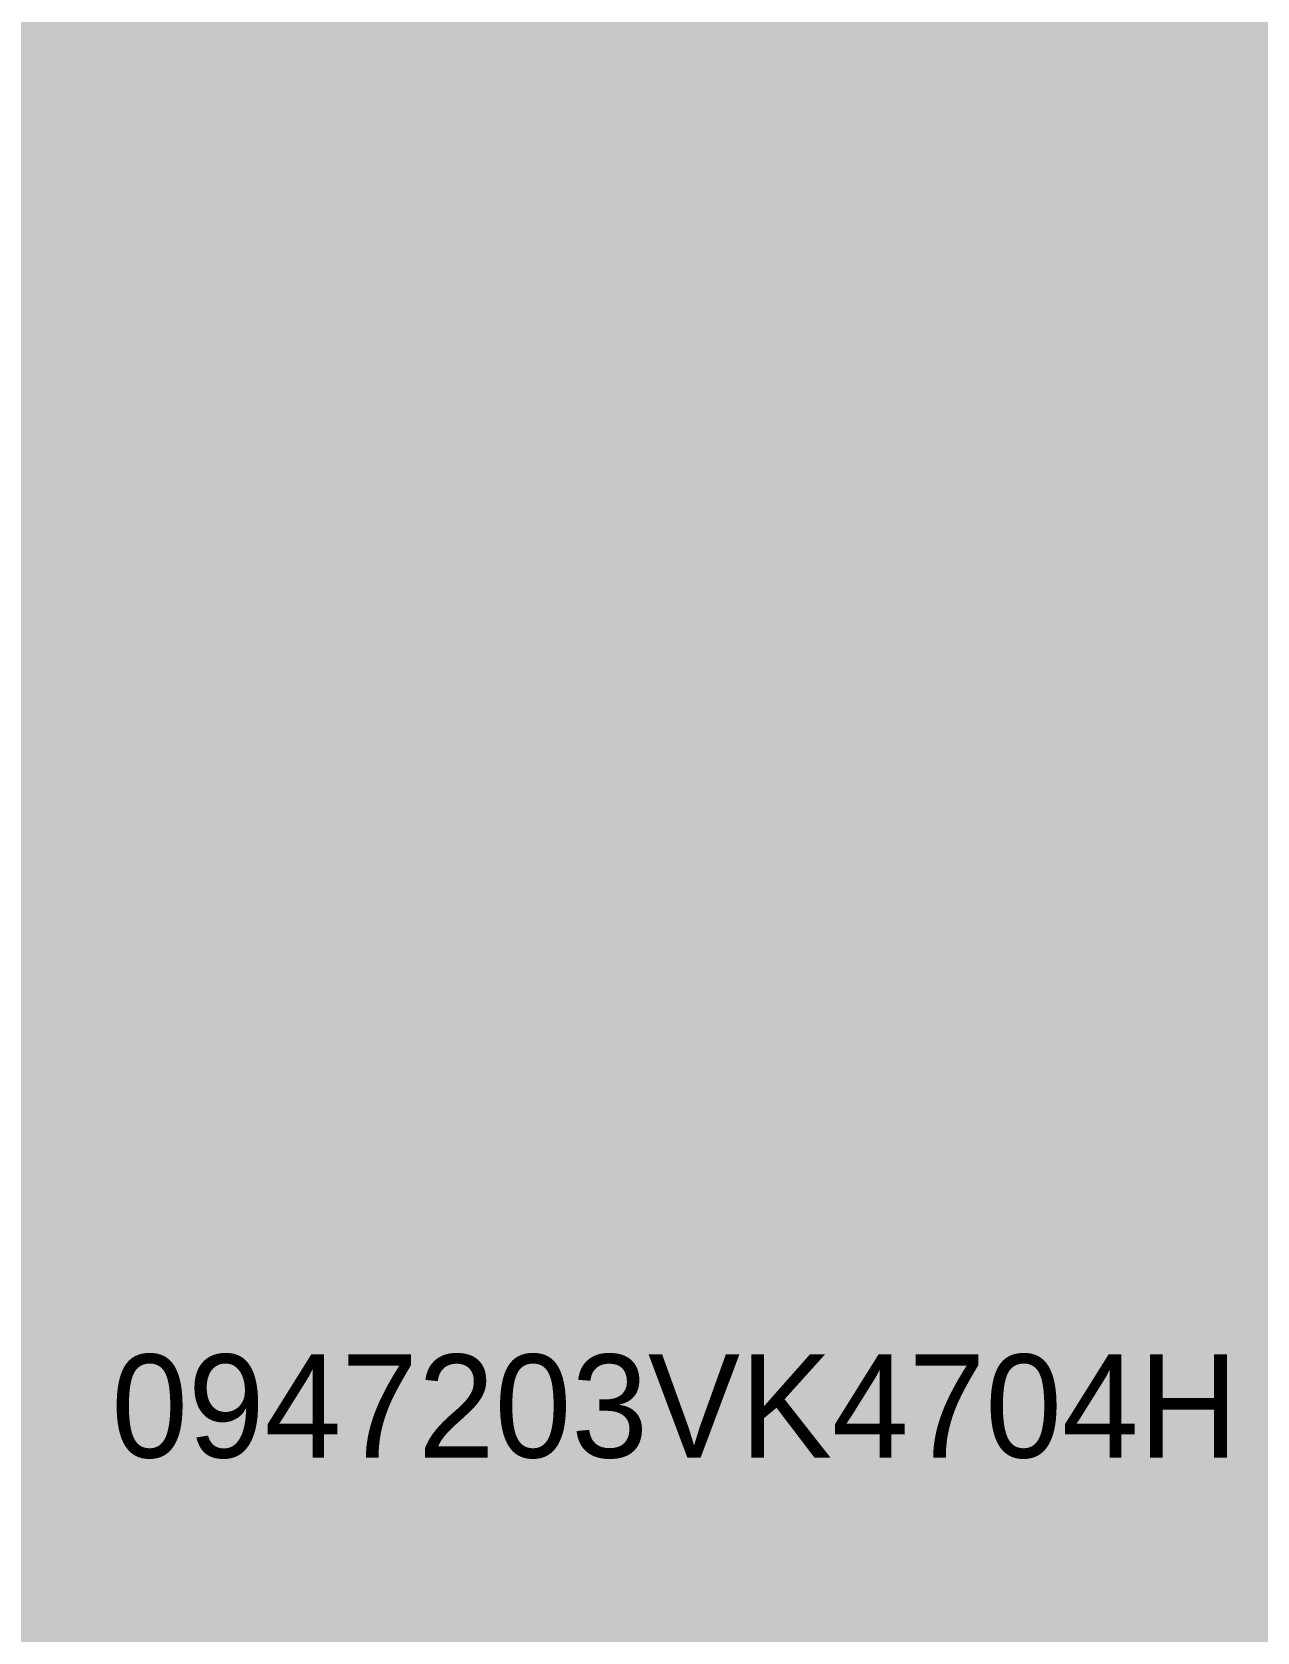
# Model space of a CAD drawing. Header units: metres. Extents: x -6 to 1255, y -2 to 532.
# Drawn here: x 1160.6 to 1172.48, y 57.11 to 72.63 of the extents above; entities that cross this region are included whole.
import ezdxf

# ---------------------------------------------------------------- set-up
doc = ezdxf.new("R2010")
doc.units = ezdxf.units.M
doc.header["$MEASUREMENT"] = 0
doc.layers.add('TPX_BUILDINGS_HATCH', color=7, linetype='CONTINUOUS', lineweight=0, true_color=0xf0f0f0)
doc.layers.add('TPX_CADASTRES_TEXT', color=7, linetype='CONTINUOUS', lineweight=0, true_color=0x000000)

msp = doc.modelspace()

# ---------------------------------------------------------------- hatches: boundary and pattern name
at = {"layer": 'TPX_BUILDINGS_HATCH'}
msp.add_hatch(color=256, dxfattribs=at).paths.add_polyline_path([(1150.312, 55.121), (1147.996, 48.19), (1148.467, 48.013), (1148.106, 47.06), (1153.096, 45.18), (1153.455, 46.132), (1166.403, 41.251), (1166.046, 40.3), (1170.976, 38.44), (1171.331, 39.385), (1174.516, 38.09), (1175.696, 37.85), (1176.486, 37.81), (1177.876, 37.97), (1179.016, 38.32), (1179.916, 38.77), (1181.036, 39.61), (1181.726, 40.34), (1182.486, 41.52), (1182.936, 42.63), (1183.176, 43.81), (1183.166, 45.39), (1182.916, 46.56), (1182.665, 48.412), (1183.676, 48.56), (1182.896, 53.96), (1181.889, 53.82), (1181.806, 54.39), (1180.186, 65.68), (1180.024, 66.794), (1180.906, 66.91), (1180.186, 72.35), (1179.245, 72.225), (1178.406, 77.97), (1173.026, 79.509), (1171.047, 80.075), (1166.446, 81.39), (1163.576, 82.209), (1159.676, 83.32), (1158.704, 80.491), (1158.666, 80.38), (1158.034, 78.386), (1156.896, 74.8), (1156.436, 73.38), (1154.756, 68.39), (1154.213, 66.771), (1157.126, 63.48), (1155.956, 62.15), (1155.106, 61.07), (1153.356, 58.45), (1151.626, 59.09), (1151.516, 58.75), (1151.326, 58.17), (1150.596, 55.97), (1150.312, 55.121)])

# ---------------------------------------------------------------- texts
at = {"layer": 'TPX_CADASTRES_TEXT'}
msp.add_text('0947203VK4704H', height=1, dxfattribs=at).set_placement((1161.37, 58.803, 0.024))

doc.saveas('drawing.dxf')
